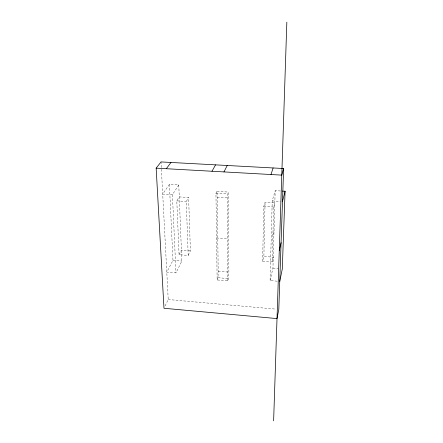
<?xml version="1.0" encoding="UTF-8"?>
<svg xmlns="http://www.w3.org/2000/svg" width="443" height="443" viewBox="0 0 443 443"><rect width="100%" height="100%" fill="white"/><g stroke="black" fill="none" stroke-linecap="round" stroke-linejoin="round"><path stroke-width="0.33" stroke-dasharray="2.21 1.66" d="M262.633 261.171L263.773 206.388L265.064 202.268L274.826 202.883L273.68 207.019L272.14 261.902L262.633 261.171L263.884 256.469L265.064 202.268M277.174 281.183L270.086 280.602L272.229 200.878L275.181 190.662L280.458 190.972M270.086 280.602L272.943 268.264L275.181 190.662M217.142 279.965L217.989 277.722L218.194 271.26L217.242 197.213L216.854 191.37L228.223 192.057L228.881 272.118L228.649 278.603L227.868 280.856L217.142 279.965L215.946 193.192L216.854 191.37M272.14 261.902L273.265 257.184L263.884 256.469M272.894 235.017L274.029 230.576M227.868 280.856L227.386 193.89L228.223 192.057M165.112 305.947L168.218 299.54L161.036 161.928M188.186 255.417L190.407 250.882L188.613 197.495L179.265 196.908L176.801 200.862L179.077 254.714L188.186 255.417L186.281 201.465L188.613 197.495M169.392 184.371L172.969 260.384L166.789 272.135L175.96 272.888L181.851 261.088L178.778 184.93L169.392 184.371L162.714 194.084L172.421 194.687L178.778 184.93M179.077 254.714L181.414 250.195L190.407 250.882M215.946 193.192L227.386 193.89M217.242 197.213L228.527 197.916M272.229 200.878L280.441 201.388M176.801 200.862L186.281 201.465M263.773 206.388L273.68 207.019M216.566 237.98L227.636 238.777M172.969 260.384L181.851 261.088M272.943 268.264L278.282 268.685M218.194 271.26L228.881 272.118M217.989 277.722L228.649 278.603M168.218 299.54L276.044 309.131M172.421 194.687L175.96 272.888"/><path stroke-width="0.66" d="M273.624 420.85L286.842 22.15M283.625 168.523L278.791 309.375L277.013 318.589L163.982 308.273L156.157 168.152L161.036 161.928L283.625 168.523L281.77 175.123L156.157 168.152M282.44 191.094L285.082 191.249L282.285 269.001L279.749 281.394M279.267 250.71L281.078 242.642M282.49 201.515L285.082 191.249M270.994 174.525L273.115 167.958M223.959 171.917L227.226 165.488M211.998 171.253L215.553 164.862M166.324 168.717L170.965 162.465"/></g></svg>
